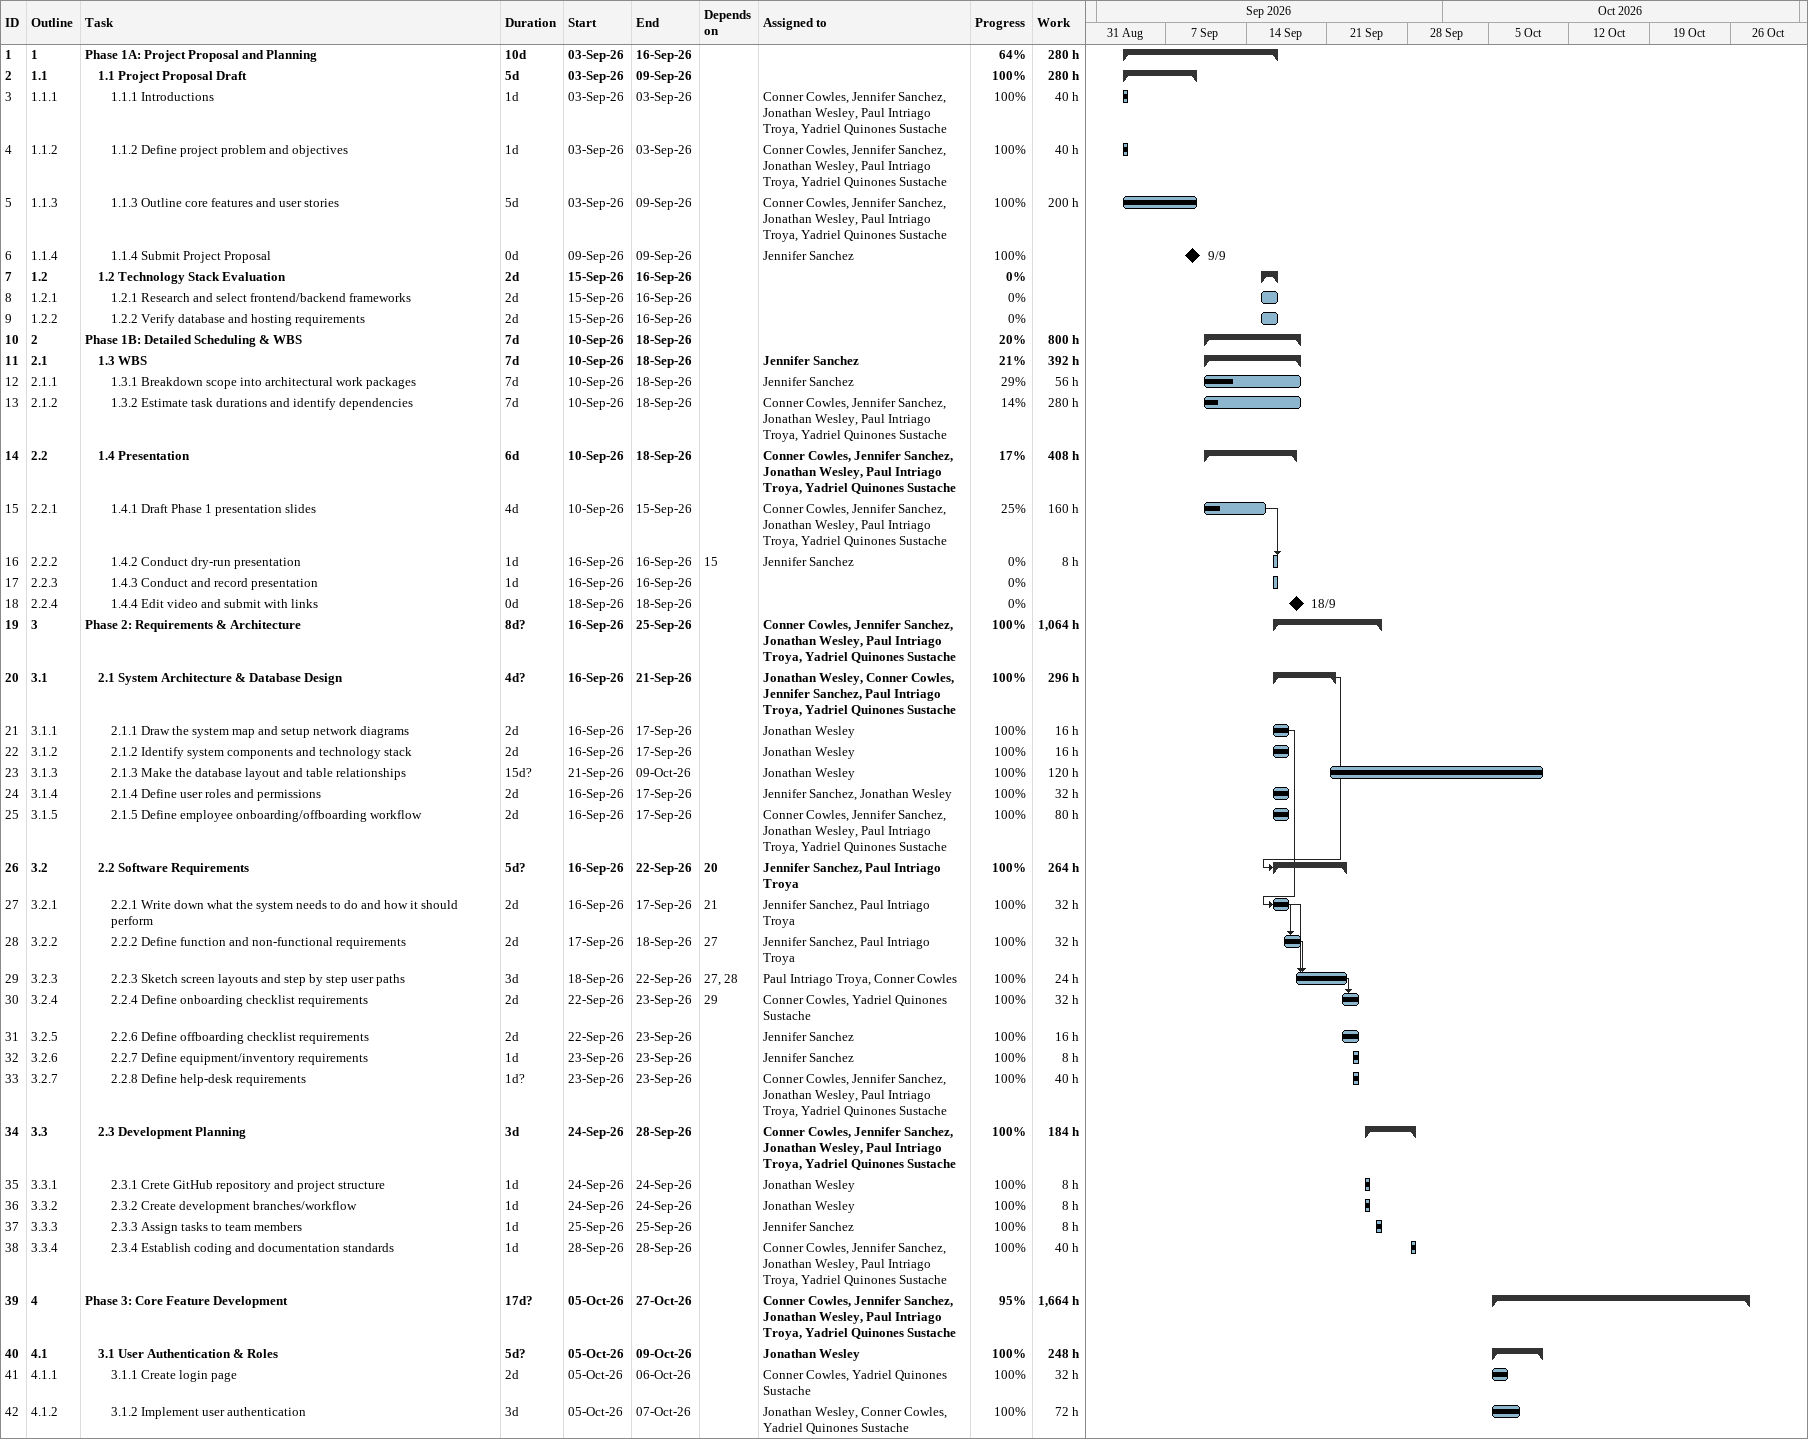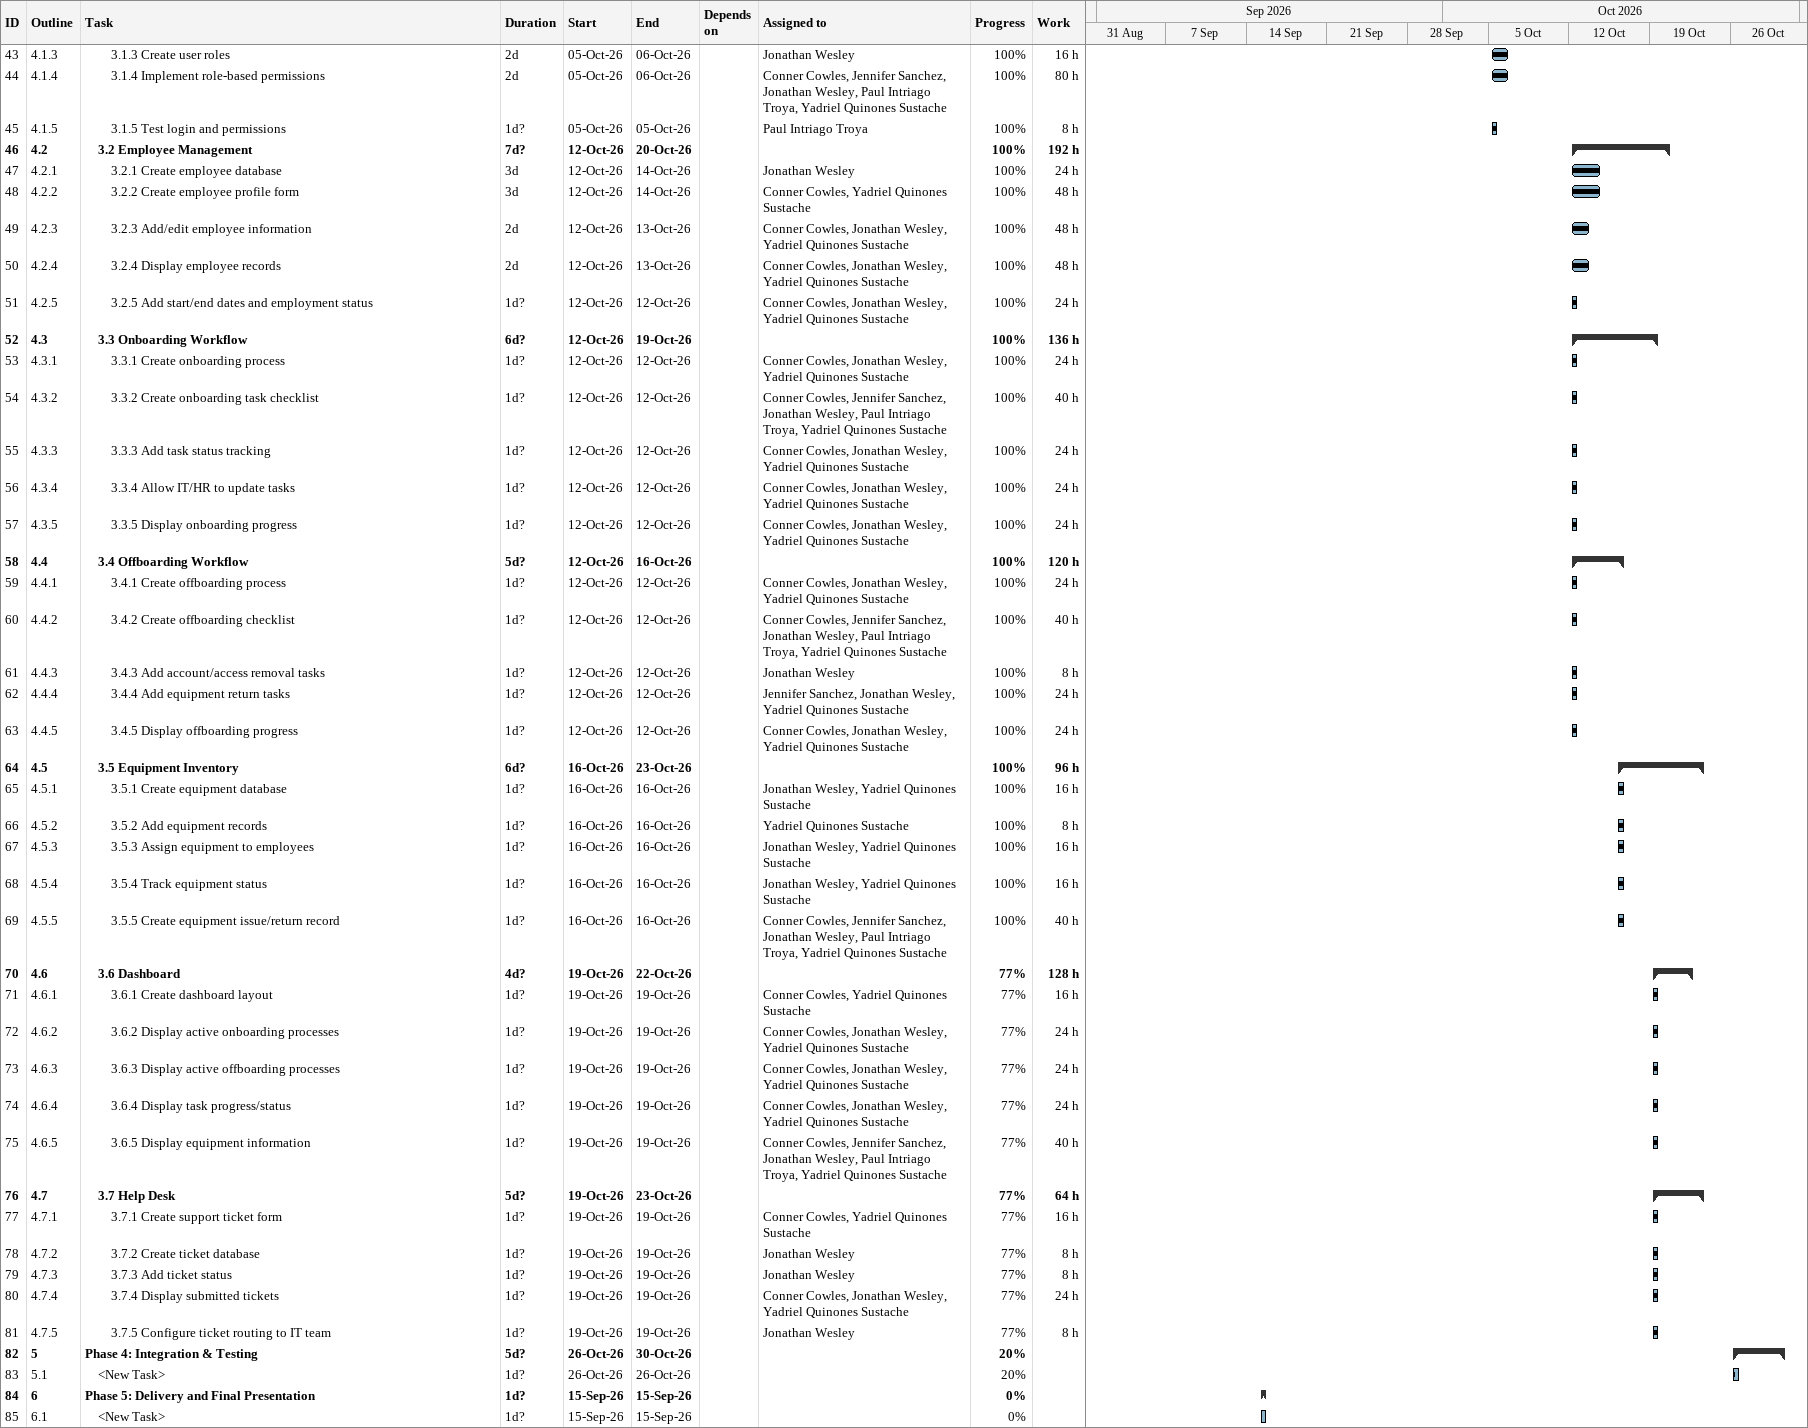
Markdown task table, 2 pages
| ID | WBS | Task | Duration | Start | Finish | Predecessors | Resources | % complete | Work (h) |
|---|---|---|---|---|---|---|---|---|---|
| 1 | 1 | **Phase 1A: Project Proposal and Planning** | 10d | 2026-09-03 | 2026-09-16 |  |  | 64 | 280 |
| 2 | 1.1 | **1.1 Project Proposal Draft** | 5d | 2026-09-03 | 2026-09-09 |  |  | 100 | 280 |
| 3 | 1.1.1 | 1.1.1 Introductions | 1d | 2026-09-03 | 2026-09-03 |  | Conner Cowles, Jennifer Sanchez, Jonathan Wesley, Paul Intriago Troya, Yadriel Quinones Sustache | 100 | 40 |
| 4 | 1.1.2 | 1.1.2 Define project problem and objectives | 1d | 2026-09-03 | 2026-09-03 |  | Conner Cowles, Jennifer Sanchez, Jonathan Wesley, Paul Intriago Troya, Yadriel Quinones Sustache | 100 | 40 |
| 5 | 1.1.3 | 1.1.3 Outline core features and user stories | 5d | 2026-09-03 | 2026-09-09 |  | Conner Cowles, Jennifer Sanchez, Jonathan Wesley, Paul Intriago Troya, Yadriel Quinones Sustache | 100 | 200 |
| 6 | 1.1.4 | 1.1.4 Submit Project Proposal | 0d | 2026-09-09 | 2026-09-09 |  | Jennifer Sanchez | 100 |  |
| 7 | 1.2 | **1.2 Technology Stack Evaluation** | 2d | 2026-09-15 | 2026-09-16 |  |  | 0 |  |
| 8 | 1.2.1 | 1.2.1 Research and select frontend/backend frameworks | 2d | 2026-09-15 | 2026-09-16 |  |  | 0 |  |
| 9 | 1.2.2 | 1.2.2 Verify database and hosting requirements | 2d | 2026-09-15 | 2026-09-16 |  |  | 0 |  |
| 10 | 2 | **Phase 1B: Detailed Scheduling & WBS** | 7d | 2026-09-10 | 2026-09-18 |  |  | 20 | 800 |
| 11 | 2.1 | **1.3 WBS** | 7d | 2026-09-10 | 2026-09-18 |  | Jennifer Sanchez | 21 | 392 |
| 12 | 2.1.1 | 1.3.1 Breakdown scope into architectural work packages | 7d | 2026-09-10 | 2026-09-18 |  | Jennifer Sanchez | 29 | 56 |
| 13 | 2.1.2 | 1.3.2 Estimate task durations and identify dependencies | 7d | 2026-09-10 | 2026-09-18 |  | Conner Cowles, Jennifer Sanchez, Jonathan Wesley, Paul Intriago Troya, Yadriel Quinones Sustache | 14 | 280 |
| 14 | 2.2 | **1.4 Presentation** | 6d | 2026-09-10 | 2026-09-18 |  | Conner Cowles, Jennifer Sanchez, Jonathan Wesley, Paul Intriago Troya, Yadriel Quinones Sustache | 17 | 408 |
| 15 | 2.2.1 | 1.4.1 Draft Phase 1 presentation slides | 4d | 2026-09-10 | 2026-09-15 |  | Conner Cowles, Jennifer Sanchez, Jonathan Wesley, Paul Intriago Troya, Yadriel Quinones Sustache | 25 | 160 |
| 16 | 2.2.2 | 1.4.2 Conduct dry-run presentation | 1d | 2026-09-16 | 2026-09-16 | 15 | Jennifer Sanchez | 0 | 8 |
| 17 | 2.2.3 | 1.4.3 Conduct and record presentation | 1d | 2026-09-16 | 2026-09-16 |  |  | 0 |  |
| 18 | 2.2.4 | 1.4.4 Edit video and submit with links | 0d | 2026-09-18 | 2026-09-18 |  |  | 0 |  |
| 19 | 3 | **Phase 2: Requirements & Architecture** | 8d? | 2026-09-16 | 2026-09-25 |  | Conner Cowles, Jennifer Sanchez, Jonathan Wesley, Paul Intriago Troya, Yadriel Quinones Sustache | 100 | 1064 |
| 20 | 3.1 | **2.1 System Architecture & Database Design** | 4d? | 2026-09-16 | 2026-09-21 |  | Jonathan Wesley, Conner Cowles, Jennifer Sanchez, Paul Intriago Troya, Yadriel Quinones Sustache | 100 | 296 |
| 21 | 3.1.1 | 2.1.1 Draw the system map and setup network diagrams | 2d | 2026-09-16 | 2026-09-17 |  | Jonathan Wesley | 100 | 16 |
| 22 | 3.1.2 | 2.1.2 Identify system components and technology stack | 2d | 2026-09-16 | 2026-09-17 |  | Jonathan Wesley | 100 | 16 |
| 23 | 3.1.3 | 2.1.3 Make the database layout and table relationships | 15d? | 2026-09-21 | 2026-10-09 |  | Jonathan Wesley | 100 | 120 |
| 24 | 3.1.4 | 2.1.4 Define user roles and permissions | 2d | 2026-09-16 | 2026-09-17 |  | Jennifer Sanchez, Jonathan Wesley | 100 | 32 |
| 25 | 3.1.5 | 2.1.5 Define employee onboarding/offboarding workflow | 2d | 2026-09-16 | 2026-09-17 |  | Conner Cowles, Jennifer Sanchez, Jonathan Wesley, Paul Intriago Troya, Yadriel Quinones Sustache | 100 | 80 |
| 26 | 3.2 | **2.2 Software Requirements** | 5d? | 2026-09-16 | 2026-09-22 | 20 | Jennifer Sanchez, Paul Intriago Troya | 100 | 264 |
| 27 | 3.2.1 | 2.2.1 Write down what the system needs to do and how it should perform | 2d | 2026-09-16 | 2026-09-17 | 21 | Jennifer Sanchez, Paul Intriago Troya | 100 | 32 |
| 28 | 3.2.2 | 2.2.2 Define function and non-functional requirements | 2d | 2026-09-17 | 2026-09-18 | 27 | Jennifer Sanchez, Paul Intriago Troya | 100 | 32 |
| 29 | 3.2.3 | 2.2.3 Sketch screen layouts and step by step user paths | 3d | 2026-09-18 | 2026-09-22 | 27, 28 | Paul Intriago Troya, Conner Cowles | 100 | 24 |
| 30 | 3.2.4 | 2.2.4 Define onboarding checklist requirements | 2d | 2026-09-22 | 2026-09-23 | 29 | Conner Cowles, Yadriel Quinones Sustache | 100 | 32 |
| 31 | 3.2.5 | 2.2.6 Define offboarding checklist requirements | 2d | 2026-09-22 | 2026-09-23 |  | Jennifer Sanchez | 100 | 16 |
| 32 | 3.2.6 | 2.2.7 Define equipment/inventory requirements | 1d | 2026-09-23 | 2026-09-23 |  | Jennifer Sanchez | 100 | 8 |
| 33 | 3.2.7 | 2.2.8 Define help-desk requirements | 1d? | 2026-09-23 | 2026-09-23 |  | Conner Cowles, Jennifer Sanchez, Jonathan Wesley, Paul Intriago Troya, Yadriel Quinones Sustache | 100 | 40 |
| 34 | 3.3 | **2.3 Development Planning** | 3d | 2026-09-24 | 2026-09-28 |  | Conner Cowles, Jennifer Sanchez, Jonathan Wesley, Paul Intriago Troya, Yadriel Quinones Sustache | 100 | 184 |
| 35 | 3.3.1 | 2.3.1 Crete GitHub repository and project structure | 1d | 2026-09-24 | 2026-09-24 |  | Jonathan Wesley | 100 | 8 |
| 36 | 3.3.2 | 2.3.2 Create development branches/workflow | 1d | 2026-09-24 | 2026-09-24 |  | Jonathan Wesley | 100 | 8 |
| 37 | 3.3.3 | 2.3.3 Assign tasks to team members | 1d | 2026-09-25 | 2026-09-25 |  | Jennifer Sanchez | 100 | 8 |
| 38 | 3.3.4 | 2.3.4 Establish coding and documentation standards | 1d | 2026-09-28 | 2026-09-28 |  | Conner Cowles, Jennifer Sanchez, Jonathan Wesley, Paul Intriago Troya, Yadriel Quinones Sustache | 100 | 40 |
| 39 | 4 | **Phase 3: Core Feature Development** | 17d? | 2026-10-05 | 2026-10-27 |  | Conner Cowles, Jennifer Sanchez, Jonathan Wesley, Paul Intriago Troya, Yadriel Quinones Sustache | 95 | 1664 |
| 40 | 4.1 | **3.1 User Authentication & Roles** | 5d? | 2026-10-05 | 2026-10-09 |  | Jonathan Wesley | 100 | 248 |
| 41 | 4.1.1 | 3.1.1 Create login page | 2d | 2026-10-05 | 2026-10-06 |  | Conner Cowles, Yadriel Quinones Sustache | 100 | 32 |
| 42 | 4.1.2 | 3.1.2 Implement user authentication | 3d | 2026-10-05 | 2026-10-07 |  | Jonathan Wesley, Conner Cowles, Yadriel Quinones Sustache | 100 | 72 |
| 43 | 4.1.3 | 3.1.3 Create user roles | 2d | 2026-10-05 | 2026-10-06 |  | Jonathan Wesley | 100 | 16 |
| 44 | 4.1.4 | 3.1.4 Implement role-based permissions | 2d | 2026-10-05 | 2026-10-06 |  | Conner Cowles, Jennifer Sanchez, Jonathan Wesley, Paul Intriago Troya, Yadriel Quinones Sustache | 100 | 80 |
| 45 | 4.1.5 | 3.1.5 Test login and permissions | 1d? | 2026-10-05 | 2026-10-05 |  | Paul Intriago Troya | 100 | 8 |
| 46 | 4.2 | **3.2 Employee Management** | 7d? | 2026-10-12 | 2026-10-20 |  |  | 100 | 192 |
| 47 | 4.2.1 | 3.2.1 Create employee database | 3d | 2026-10-12 | 2026-10-14 |  | Jonathan Wesley | 100 | 24 |
| 48 | 4.2.2 | 3.2.2 Create employee profile form | 3d | 2026-10-12 | 2026-10-14 |  | Conner Cowles, Yadriel Quinones Sustache | 100 | 48 |
| 49 | 4.2.3 | 3.2.3 Add/edit employee information | 2d | 2026-10-12 | 2026-10-13 |  | Conner Cowles, Jonathan Wesley, Yadriel Quinones Sustache | 100 | 48 |
| 50 | 4.2.4 | 3.2.4 Display employee records | 2d | 2026-10-12 | 2026-10-13 |  | Conner Cowles, Jonathan Wesley, Yadriel Quinones Sustache | 100 | 48 |
| 51 | 4.2.5 | 3.2.5 Add start/end dates and employment status | 1d? | 2026-10-12 | 2026-10-12 |  | Conner Cowles, Jonathan Wesley, Yadriel Quinones Sustache | 100 | 24 |
| 52 | 4.3 | **3.3 Onboarding Workflow** | 6d? | 2026-10-12 | 2026-10-19 |  |  | 100 | 136 |
| 53 | 4.3.1 | 3.3.1 Create onboarding process | 1d? | 2026-10-12 | 2026-10-12 |  | Conner Cowles, Jonathan Wesley, Yadriel Quinones Sustache | 100 | 24 |
| 54 | 4.3.2 | 3.3.2 Create onboarding task checklist | 1d? | 2026-10-12 | 2026-10-12 |  | Conner Cowles, Jennifer Sanchez, Jonathan Wesley, Paul Intriago Troya, Yadriel Quinones Sustache | 100 | 40 |
| 55 | 4.3.3 | 3.3.3 Add task status tracking | 1d? | 2026-10-12 | 2026-10-12 |  | Conner Cowles, Jonathan Wesley, Yadriel Quinones Sustache | 100 | 24 |
| 56 | 4.3.4 | 3.3.4 Allow IT/HR to update tasks | 1d? | 2026-10-12 | 2026-10-12 |  | Conner Cowles, Jonathan Wesley, Yadriel Quinones Sustache | 100 | 24 |
| 57 | 4.3.5 | 3.3.5 Display onboarding progress | 1d? | 2026-10-12 | 2026-10-12 |  | Conner Cowles, Jonathan Wesley, Yadriel Quinones Sustache | 100 | 24 |
| 58 | 4.4 | **3.4 Offboarding Workflow** | 5d? | 2026-10-12 | 2026-10-16 |  |  | 100 | 120 |
| 59 | 4.4.1 | 3.4.1 Create offboarding process | 1d? | 2026-10-12 | 2026-10-12 |  | Conner Cowles, Jonathan Wesley, Yadriel Quinones Sustache | 100 | 24 |
| 60 | 4.4.2 | 3.4.2 Create offboarding checklist | 1d? | 2026-10-12 | 2026-10-12 |  | Conner Cowles, Jennifer Sanchez, Jonathan Wesley, Paul Intriago Troya, Yadriel Quinones Sustache | 100 | 40 |
| 61 | 4.4.3 | 3.4.3 Add account/access removal tasks | 1d? | 2026-10-12 | 2026-10-12 |  | Jonathan Wesley | 100 | 8 |
| 62 | 4.4.4 | 3.4.4 Add equipment return tasks | 1d? | 2026-10-12 | 2026-10-12 |  | Jennifer Sanchez, Jonathan Wesley, Yadriel Quinones Sustache | 100 | 24 |
| 63 | 4.4.5 | 3.4.5 Display offboarding progress | 1d? | 2026-10-12 | 2026-10-12 |  | Conner Cowles, Jonathan Wesley, Yadriel Quinones Sustache | 100 | 24 |
| 64 | 4.5 | **3.5 Equipment Inventory** | 6d? | 2026-10-16 | 2026-10-23 |  |  | 100 | 96 |
| 65 | 4.5.1 | 3.5.1 Create equipment database | 1d? | 2026-10-16 | 2026-10-16 |  | Jonathan Wesley, Yadriel Quinones Sustache | 100 | 16 |
| 66 | 4.5.2 | 3.5.2 Add equipment records | 1d? | 2026-10-16 | 2026-10-16 |  | Yadriel Quinones Sustache | 100 | 8 |
| 67 | 4.5.3 | 3.5.3 Assign equipment to employees | 1d? | 2026-10-16 | 2026-10-16 |  | Jonathan Wesley, Yadriel Quinones Sustache | 100 | 16 |
| 68 | 4.5.4 | 3.5.4 Track equipment status | 1d? | 2026-10-16 | 2026-10-16 |  | Jonathan Wesley, Yadriel Quinones Sustache | 100 | 16 |
| 69 | 4.5.5 | 3.5.5 Create equipment issue/return record | 1d? | 2026-10-16 | 2026-10-16 |  | Conner Cowles, Jennifer Sanchez, Jonathan Wesley, Paul Intriago Troya, Yadriel Quinones Sustache | 100 | 40 |
| 70 | 4.6 | **3.6 Dashboard** | 4d? | 2026-10-19 | 2026-10-22 |  |  | 77 | 128 |
| 71 | 4.6.1 | 3.6.1 Create dashboard layout | 1d? | 2026-10-19 | 2026-10-19 |  | Conner Cowles, Yadriel Quinones Sustache | 77 | 16 |
| 72 | 4.6.2 | 3.6.2 Display active onboarding processes | 1d? | 2026-10-19 | 2026-10-19 |  | Conner Cowles, Jonathan Wesley, Yadriel Quinones Sustache | 77 | 24 |
| 73 | 4.6.3 | 3.6.3 Display active offboarding processes | 1d? | 2026-10-19 | 2026-10-19 |  | Conner Cowles, Jonathan Wesley, Yadriel Quinones Sustache | 77 | 24 |
| 74 | 4.6.4 | 3.6.4 Display task progress/status | 1d? | 2026-10-19 | 2026-10-19 |  | Conner Cowles, Jonathan Wesley, Yadriel Quinones Sustache | 77 | 24 |
| 75 | 4.6.5 | 3.6.5 Display equipment information | 1d? | 2026-10-19 | 2026-10-19 |  | Conner Cowles, Jennifer Sanchez, Jonathan Wesley, Paul Intriago Troya, Yadriel Quinones Sustache | 77 | 40 |
| 76 | 4.7 | **3.7 Help Desk** | 5d? | 2026-10-19 | 2026-10-23 |  |  | 77 | 64 |
| 77 | 4.7.1 | 3.7.1 Create support ticket form | 1d? | 2026-10-19 | 2026-10-19 |  | Conner Cowles, Yadriel Quinones Sustache | 77 | 16 |
| 78 | 4.7.2 | 3.7.2 Create ticket database | 1d? | 2026-10-19 | 2026-10-19 |  | Jonathan Wesley | 77 | 8 |
| 79 | 4.7.3 | 3.7.3 Add ticket status | 1d? | 2026-10-19 | 2026-10-19 |  | Jonathan Wesley | 77 | 8 |
| 80 | 4.7.4 | 3.7.4 Display submitted tickets | 1d? | 2026-10-19 | 2026-10-19 |  | Conner Cowles, Jonathan Wesley, Yadriel Quinones Sustache | 77 | 24 |
| 81 | 4.7.5 | 3.7.5 Configure ticket routing to IT team | 1d? | 2026-10-19 | 2026-10-19 |  | Jonathan Wesley | 77 | 8 |
| 82 | 5 | **Phase 4: Integration & Testing** | 5d? | 2026-10-26 | 2026-10-30 |  |  | 20 |  |
| 83 | 5.1 | <New Task> | 1d? | 2026-10-26 | 2026-10-26 |  |  | 20 |  |
| 84 | 6 | **Phase 5: Delivery and Final Presentation** | 1d? | 2026-09-15 | 2026-09-15 |  |  | 0 |  |
| 85 | 6.1 | <New Task> | 1d? | 2026-09-15 | 2026-09-15 |  |  | 0 |  |
